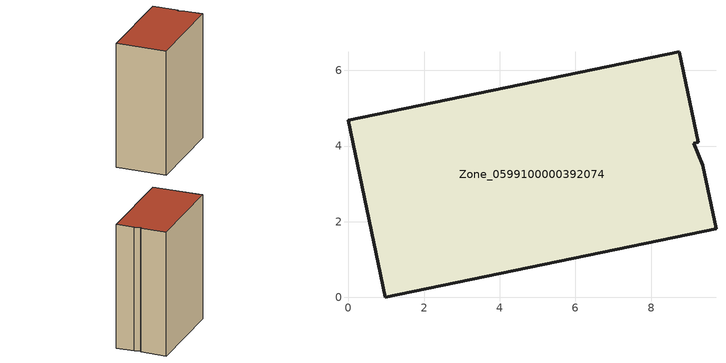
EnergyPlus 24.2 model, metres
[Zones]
Zone_0599100000392074
 floor ground (C_G): 9.12,4.07 9.37,3.5 9.72,1.81 0.97,0 0,4.68 8.74,6.5 9.24,4.1 z0
 wall outside (C_F): 0.97,0 9.72,1.81 9.37,3.5 9.12,4.07 9.24,4.1 8.74,6.5 0,4.68 0.97,0 z0:11.99
 roof outside (C_R): 9.12,4.07 9.24,4.1 8.74,6.5 0,4.68 0.97,0 9.72,1.81 9.37,3.5 z11.99
[BUILDING]
Pand.0599100000392074: North Axis=0; Terrain=City; Loads Convergence Tolerance Value=0.04; Temperature Convergence Tolerance Value=0.4; Solar Distribution=FullExterior; Maximum Number of Warmup Days=25; Minimum Number of Warmup Days=1
[Site:Location]
Rotterdam.The.Hague.AP_ZH_NLD Design_Conditions: Latitude=51.96; Longitude=4.45; Time Zone=1; Elevation=-4.5
[SITE:GROUNDTEMPERATURE:BUILDINGSURFACE]
18, 18, 18, 18, 18, 18, 18, 18, 18, 18, 18, 18
[MATERIAL] Thermal Absorptance=0.9; Solar Absorptance=0.7; Visible Absorptance=0.7
Name | Roughness | Thickness | Conductivity | Density | Specific Heat
G.TI.1992-2005 | MediumSmooth | 0.15 | 0.06 | 540 | 1210
F.TI.1992-2005 | Rough | 0.3 | 0.12 | 1920 | 840
R.TI.1992-2005 | MediumRough | 0.2 | 0.08 | 1500 | 1000
[CONSTRUCTION]
C_G: G.TI.1992-2005
C_F: F.TI.1992-2005
C_R: R.TI.1992-2005
[ZONE]
Zone_0599100000392074: Type=1; Multiplier=1; Ceiling Height=Autocalculate; Volume=Autocalculate; Floor Area=autocalculate; Part of Total Floor Area=Yes
[ZONEINFILTRATION:DESIGNFLOWRATE]
Infil_Zone_0599100000392074: Zone or ZoneList or Space or SpaceList=Zone_0599100000392074; Schedule=AlwaysOn; Design Flow Rate Calculation Method=Flow/Area; Flow Rate per Floor Area=0.0015; Constant Term Coefficient=1; Temperature Term Coefficient=0; Velocity Term Coefficient=0; Velocity Squared Term Coefficient=0
[HVACTEMPLATE:ZONE:IDEALLOADSAIRSYSTEM]
Zone_0599100000392074: Maximum Heating Supply Air Temperature=50; Minimum Cooling Supply Air Temperature=13; Maximum Heating Supply Air Humidity Ratio=0.0156; Minimum Cooling Supply Air Humidity Ratio=0.0077; Heating Limit=NoLimit; Cooling Limit=NoLimit; Dehumidification Control Type=ConstantSensibleHeatRatio; Cooling Sensible Heat Ratio=0.7; Dehumidification Setpoint=60; Humidification Control Type=None; Humidification Setpoint=30; Outdoor Air Method=None; Outdoor Air Flow Rate per Person=0.00944; Outdoor Air Flow Rate per Zone Floor Area=0; Outdoor Air Flow Rate per Zone=0; Demand Controlled Ventilation Type=None; Outdoor Air Economizer Type=NoEconomizer; Heat Recovery Type=None; Sensible Heat Recovery Effectiveness=0.7; Latent Heat Recovery Effectiveness=0.65
[ZONECONTROL:THERMOSTAT]
ThermostatControl_Zone_0599100000392074: Zone or ZoneList=Zone_0599100000392074; Control Type Schedule=DualSetpointControlType; Control 1=Thermostat_Zone_0599100000392074; Temperature Difference Between Cutout And Setpoint=0
[THERMOSTATSETPOINT:DUALSETPOINT]
Thermostat_Zone_0599100000392074: Heating Setpoint Temperature Schedule=HeatingSetpoint_Zone_0599100000392074; Cooling Setpoint Temperature Schedule=CoolingSetpoint_Zone_0599100000392074
[SCHEDULE:COMPACT]
HeatingSetpoint_Zone_0599100000392074: Through: 12/31, For: AllDays, Until: 24:00, 21
CoolingSetpoint_Zone_0599100000392074: Through: 12/31, For: AllDays, Until: 24:00, 24
DualSetpointControlType: Through: 12/31, For: AllDays, Until: 24:00, 4
AlwaysOn: Through: 12/31, For: AllDays, Until: 24:00, 1
